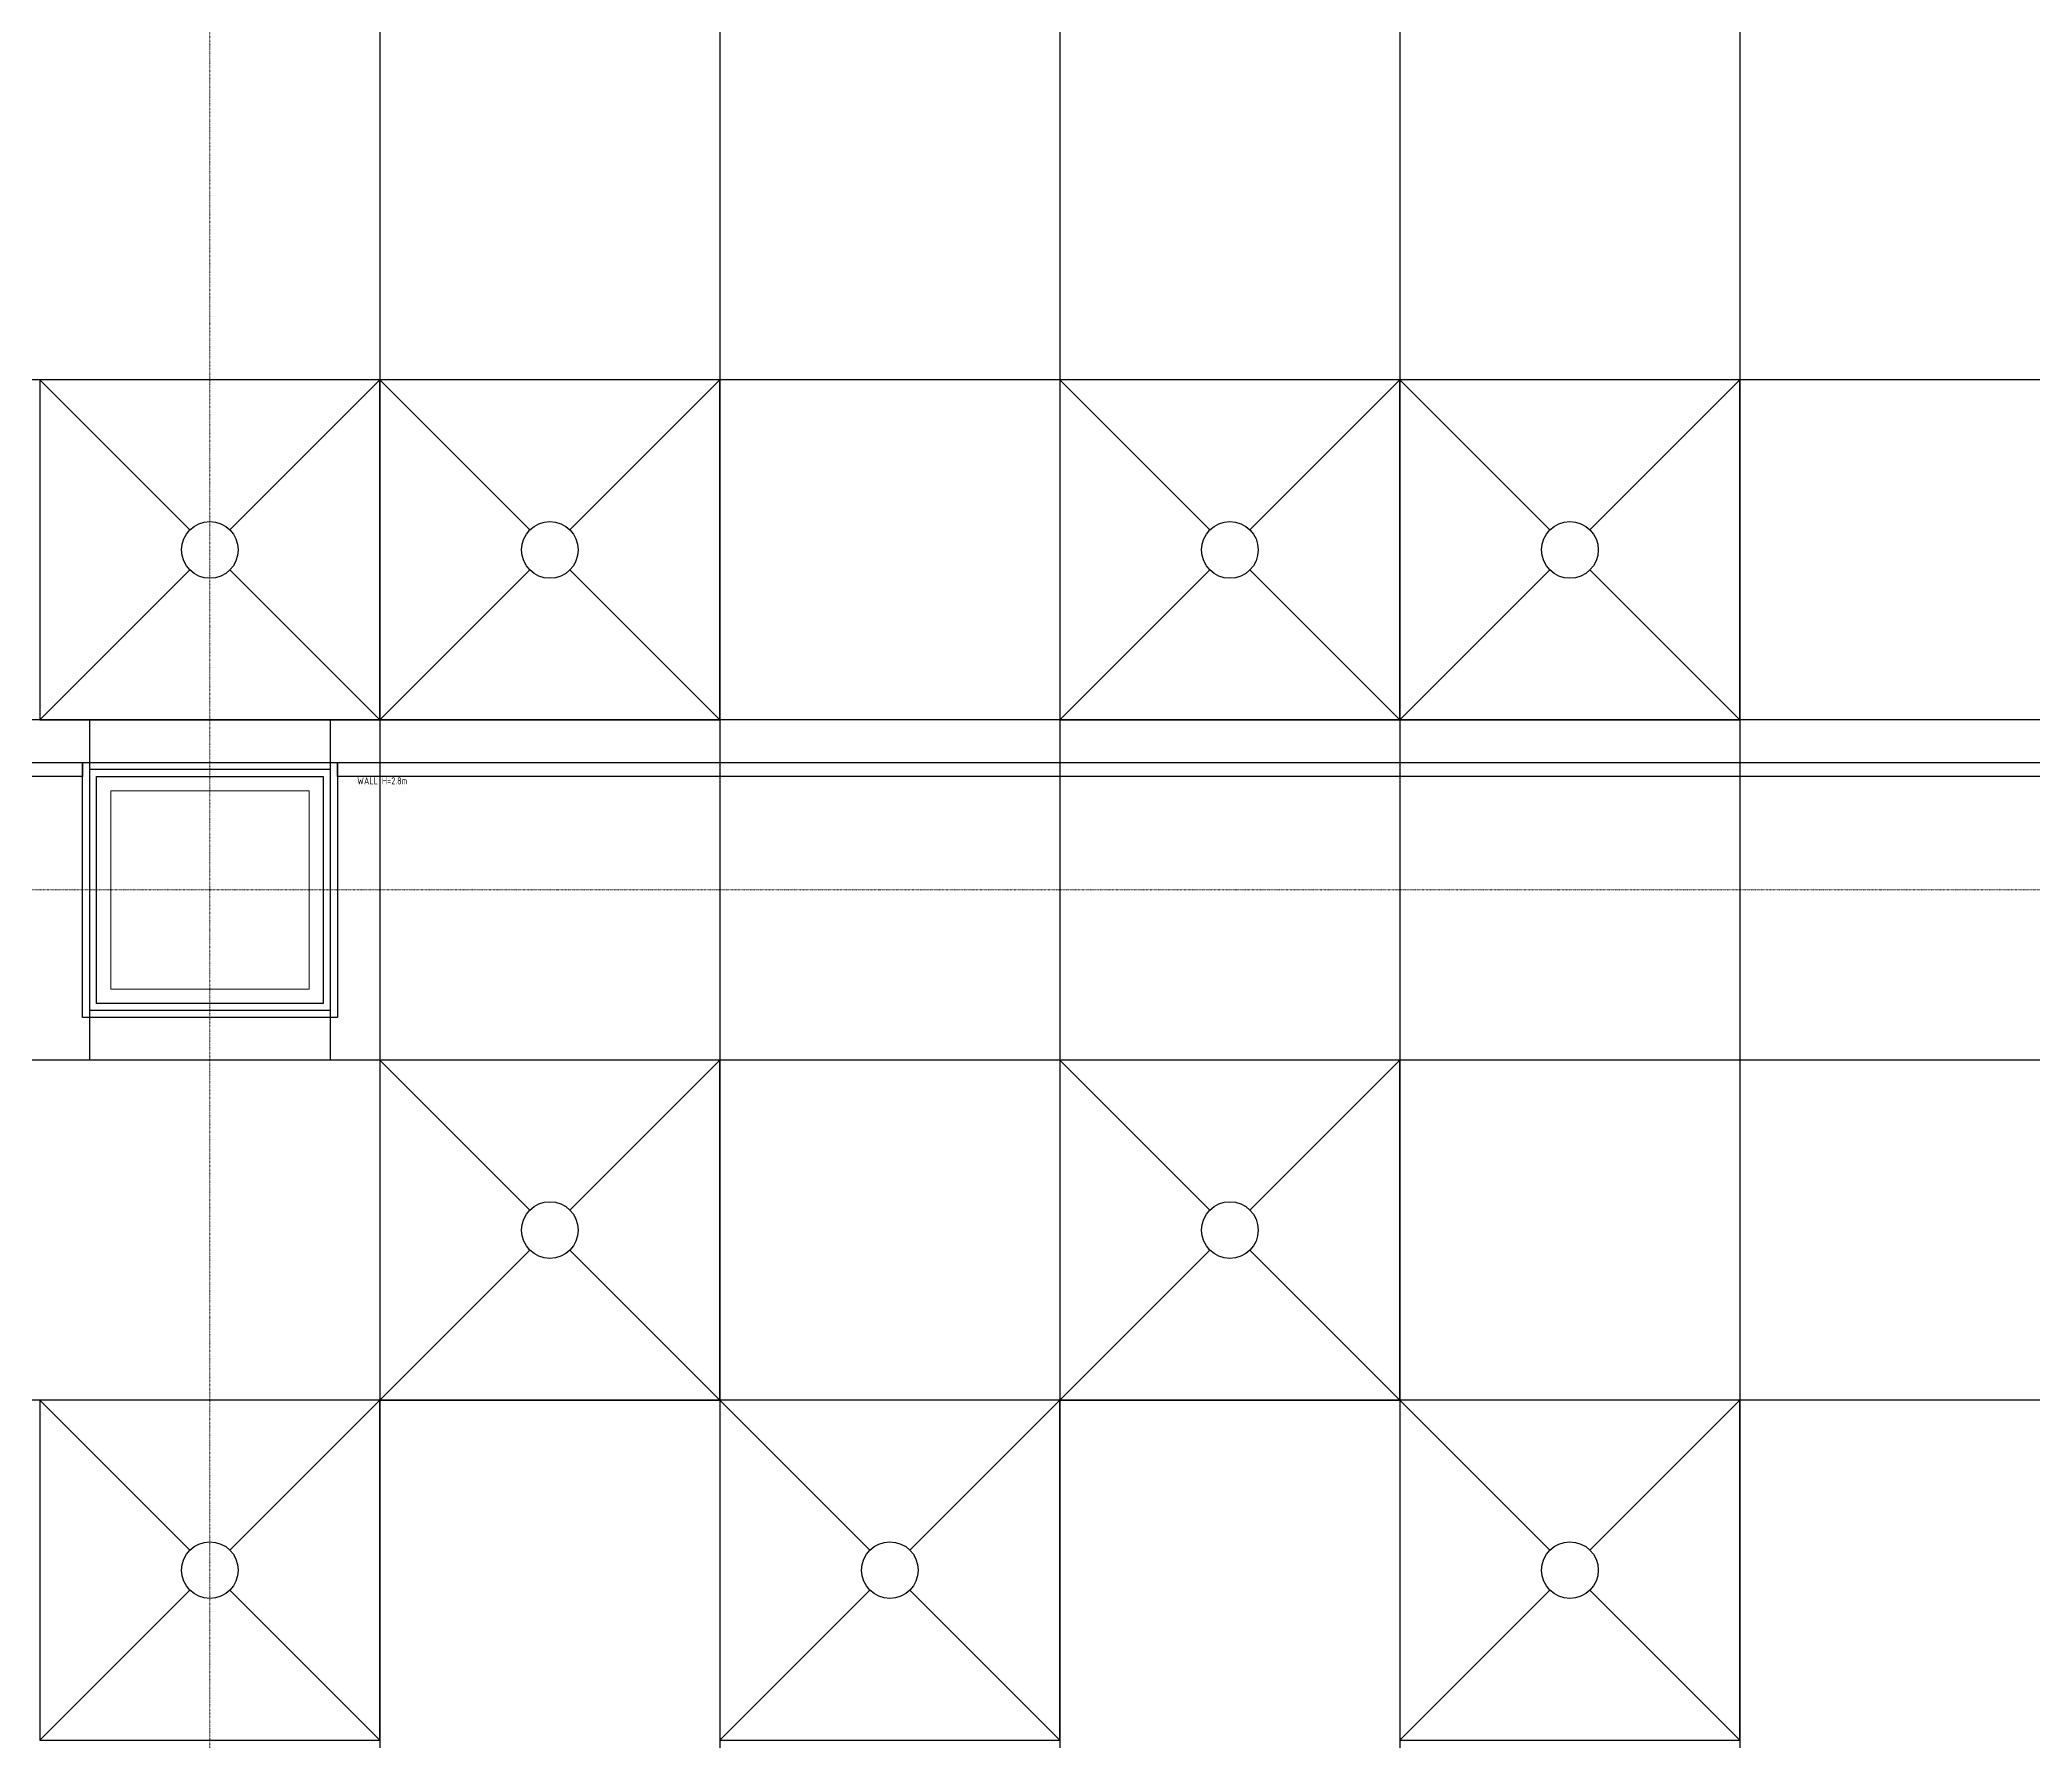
# Model space of a CAD drawing. Extents: x -32000 to 290600, y -111057 to 131250.
# Drawn here: x 217800 to 224831, y 72000 to 78000 of the extents above; entities that cross this region are included whole.
import ezdxf
from ezdxf.enums import TextEntityAlignment as Align

# ---------------------------------------------------------------- set-up
doc = ezdxf.new("R2010")
doc.units = 0
doc.header["$LTSCALE"] = 5
doc.linetypes.add('H12PL3$0$JJP_三點線', pattern=[0.9, 0.3, -0.15, 0, -0.15, 0, -0.15, 0, -0.15])
for name, color, linetype in [('H12PL3$0$S-COL', 252, 'Continuous'), ('H12PL3$0$S-GRID', 252, 'Continuous'), ('XFDC30-200K$0$A-C-4500 (50K)', 9, 'Continuous'), ('XFDC30-50K$0$A-C-4500 (50K)', 9, 'Continuous'), ('XFDH30-50K$0$A-FFU-1200x1200_FAB B', 8, 'Continuous'), ('XFDP30$0$A-W-P1S (50K)', 9, 'Continuous'), ('XFDP30$0$A-W-P2D_H-2.8m (50K)', 9, 'Continuous')]:
    doc.layers.add(name, color=color, linetype=linetype)
doc.styles.add('XFDP30$0$AA-TXT', font='isocp.shx', dxfattribs={"width": 0.8, "bigfont": 'china.shx'})

# ---------------------------------------------------------------- blocks, each defined once
blk = doc.blocks.new('*U193')
blk.add_lwpolyline([(0, 0), (0, 7.5), (0.05, 7.5), (0.05, 0)], close=True)
at = {"color": 15, "style": 'XFDP30$0$AA-TXT', "width": 0.8}
for tag, p in [('編號', (0.035, 0.07)), ('高度', (0.065, 0.07))]:
    blk.add_attdef(tag, text='', height=0.025, rotation=90, dxfattribs=at).set_placement(p, align=Align.MIDDLE_LEFT)
blk = doc.blocks.new('XFDP30')
at = {"layer": 'XFDP30$0$A-W-P1S (50K)'}
for p, q in [((217950, 75450), (218850, 75450)), ((217950, 74550), (217950, 75450)), ((218850, 75450), (218850, 74550)), ((218000, 75400), (218800, 75400)), ((218000, 74600), (218000, 75400)), ((218800, 75400), (218800, 74600)), ((218850, 74550), (217950, 74550)), ((218800, 74600), (218000, 74600))]:
    blk.add_line(p, q, dxfattribs=at)
at = {"layer": 'XFDP30$0$A-W-P2D_H-2.8m (50K)', "xscale": 1000, "yscale": 1000, "zscale": 1000, "rotation": 270}
blk.add_blockref('*U193', (210450, 75450), dxfattribs=at)
at = {"layer": 'XFDP30$0$A-W-P2D_H-2.8m (50K)'}
ref = blk.add_blockref('*U193', (218850, 75450), dxfattribs=dict(at, xscale=1000, yscale=1000, zscale=1000, rotation=270))
ref.add_attrib('高度', 'WALL H=2.8m', dxfattribs={"layer": '0', "color": 15, "height": 25, "style": 'XFDP30$0$AA-TXT', "width": 0.8}).set_placement((218920, 75385), align=Align.MIDDLE_LEFT)
blk = doc.blocks.new('H12PL3')
at = {"layer": 'H12PL3$0$S-COL', "lineweight": 0, "flags": 128}
blk.add_lwpolyline([(218050, 74650), (218750, 74650), (218750, 75350), (218050, 75350)], close=True, dxfattribs=at)
at = {"layer": 'H12PL3$0$S-GRID', "linetype": 'H12PL3$0$JJP_三點線', "lineweight": 0}
for p, q in [((218400, 128250), (218400, -28000)), ((-29000, 75000), (289600, 75000))]:
    blk.add_line(p, q, dxfattribs=at)
blk.add_blockref('XFDP30', (0, 0))
blk = doc.blocks.new('XFDC30-50K')
at = {"layer": 'XFDC30-50K$0$A-C-4500 (50K)', "ltscale": 0.3}
for p, q in [((219000, 87000, 0), (219000, 3000, 0)), ((220200, 87000, 0), (220200, 3000, 0)), ((221400, 87000, 0), (221400, 3000, 0)), ((222600, 87000, 0), (222600, 3000, 0)), ((223800, 87000, 0), (223800, 3000, 0)), ((243000, 76800), (174600, 76800)), ((243000, 75600), (174600, 75600)), ((217975, 75600), (217975, 74400)), ((218825, 75600), (218825, 74400)), ((218825, 75425), (217975, 75425)), ((218825, 74575), (217975, 74575)), ((243000, 74400), (174600, 74400)), ((243000, 73200), (174600, 73200))]:
    blk.add_line(p, q, dxfattribs=at)
blk = doc.blocks.new('XFDC30-200K')
at = {"layer": 'XFDC30-200K$0$A-C-4500 (50K)', "ltscale": 0.3}
for p, q in [((219000, 87000, 0), (219000, 3000, 0)), ((220200, 87000, 0), (220200, 3000, 0)), ((221400, 87000, 0), (221400, 3000, 0)), ((222600, 87000, 0), (222600, 3000, 0)), ((223800, 87000, 0), (223800, 3000, 0)), ((243000, 76800), (174600, 76800)), ((243000, 75600), (174600, 75600)), ((217975, 75600), (217975, 74400)), ((218825, 75600), (218825, 74400)), ((218825, 75425), (217975, 75425)), ((218825, 74575), (217975, 74575)), ((243000, 74400), (174600, 74400)), ((243000, 73200), (174600, 73200))]:
    blk.add_line(p, q, dxfattribs=at)
blk = doc.blocks.new('XFDH30-50K$0$FFU-1212')
for p, q in [((0, 120), (52.93, 67.07)), ((67.07, 67.07), (120, 120)), ((0, 0), (52.93, 52.93)), ((67.07, 52.93), (120, 0))]:
    blk.add_line(p, q)
blk.add_lwpolyline([(0, 0), (120, 0), (120, 120), (0, 120)], close=True)
blk.add_circle((60, 60), 10)
blk = doc.blocks.new('XFDH30-50K')
at = {"layer": 'XFDH30-50K$0$A-FFU-1200x1200_FAB B', "xscale": 10, "yscale": 10, "zscale": 10}
for p, rotation in [((219000, 75600), 90.00000000000001), ((220200, 75600), 90.00000000000001), ((222600, 75600), 90.00000000000001), ((223800, 75600), 90.00000000000001), ((220200, 73200), 90.00000000000081), ((222600, 73200), 90.00000000000081), ((219000, 72000), 90.00000000000081), ((221400, 72000), 90.00000000000081), ((223800, 72000), 90.00000000000081)]:
    blk.add_blockref('XFDH30-50K$0$FFU-1212', p, dxfattribs=dict(at, rotation=rotation))

msp = doc.modelspace()

# ---------------------------------------------------------------- block references
for name in ['H12PL3', 'XFDC30-200K', 'XFDC30-50K', 'XFDH30-50K']:
    msp.add_blockref(name, (0, 0))

doc.saveas('drawing.dxf')
